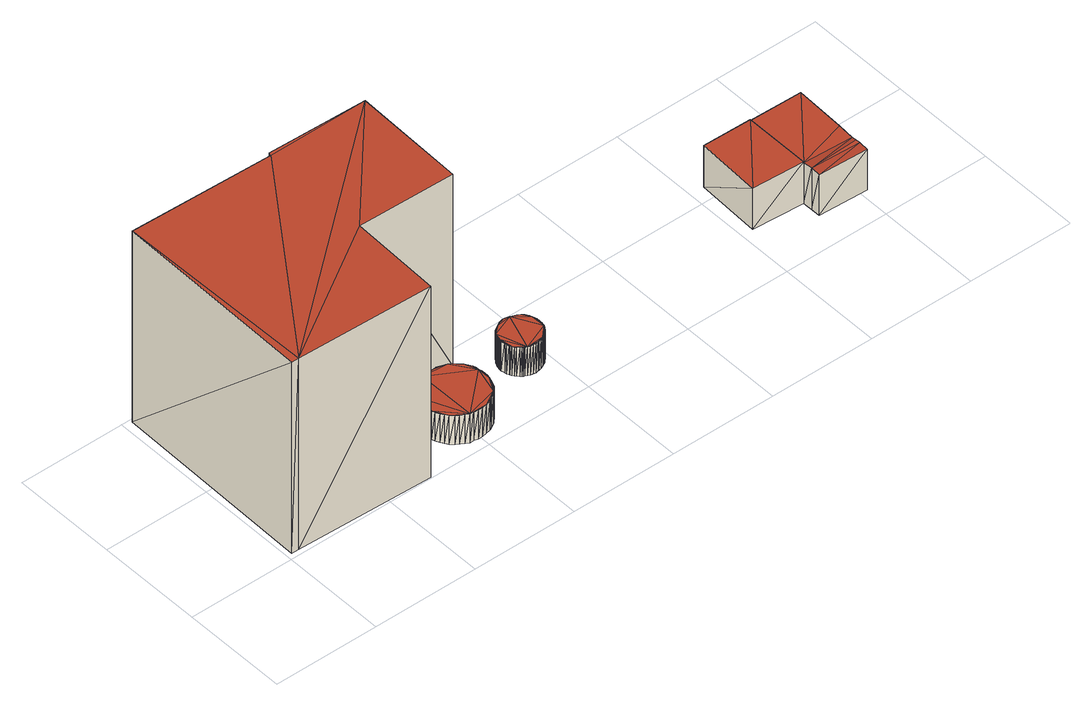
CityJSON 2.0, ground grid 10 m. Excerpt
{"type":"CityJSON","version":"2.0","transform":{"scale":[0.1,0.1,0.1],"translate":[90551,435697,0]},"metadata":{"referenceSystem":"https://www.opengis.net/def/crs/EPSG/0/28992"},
"CityObjects":{
"building1":{"type":"Building","attributes":{"TerrainHeight":1.69,"bron_tex":"UltraCAM-X 10cm juni 2008","voll_tex":"complete","bron_geo":"Lidar 15-30 punten - nov. 2008","status":"1"},"geometry":[{"type":"MultiSurface","lod":"2","boundaries":[[[0,1,2]],[[2,3,4]],[[4,5,6]],[[6,7,8]],[[8,0,2]],[[2,4,6]],[[6,8,2]],[[9,10,11]],[[11,12,13]],[[14,15,16]],[[16,17,9]],[[9,11,13]],[[14,16,9]],[[9,13,14]],[[13,12,1]],[[1,0,13]],[[14,13,0]],[[0,8,14]],[[15,14,8]],[[8,7,15]],[[6,7,15]],[[15,16,6]],[[17,16,6]],[[6,5,17]],[[4,5,17]],[[17,9,4]],[[10,9,4]],[[4,3,10]],[[11,10,3]],[[3,2,11]],[[12,11,2]],[[2,1,12]]],"semantics":{"surfaces":[{"type":"RoofSurface"},{"type":"GroundSurface"},{"type":"WallSurface"}],"values":[0,0,0,0,0,0,0,1,1,1,1,1,1,1,2,2,2,2,2,2,2,2,2,2,2,2,2,2,2,2,2,2]}}]},
"building2":{"type":"Building","attributes":{"TerrainHeight":2.15,"bron_tex":"UltraCAM-X 10cm juni 2008","voll_tex":"complete","bron_geo":"Lidar 15-30 punten - nov. 2008","status":"1"},"geometry":[{"type":"MultiSurface","lod":"2","boundaries":[[[18,19,20]],[[20,21,22]],[[22,23,24]],[[24,25,26]],[[26,27,28]],[[28,29,30]],[[30,31,32]],[[32,33,34]],[[34,35,36]],[[36,37,38]],[[38,39,40]],[[40,41,42]],[[42,43,44]],[[44,45,46]],[[46,47,48]],[[48,49,50]],[[50,51,52]],[[52,53,54]],[[54,55,56]],[[56,57,58]],[[58,59,60]],[[60,61,62]],[[62,63,64]],[[64,65,66]],[[66,67,68]],[[68,69,70]],[[70,71,18]],[[18,20,22]],[[22,24,26]],[[26,28,30]],[[30,32,34]],[[34,36,38]],[[38,40,42]],[[42,44,46]],[[46,48,50]],[[50,52,54]],[[54,56,58]],[[58,60,62]],[[62,64,66]],[[66,68,70]],[[70,18,22]],[[22,26,30]],[[30,34,38]],[[38,42,46]],[[46,50,54]],[[54,58,62]],[[62,66,70]],[[70,22,30]],[[30,38,46]],[[46,54,62]],[[62,70,30]],[[30,46,62]],[[72,73,74]],[[74,75,76]],[[76,77,78]],[[78,79,80]],[[80,81,82]],[[82,83,84]],[[84,85,86]],[[86,87,88]],[[88,89,90]],[[90,91,92]],[[92,93,94]],[[94,95,96]],[[96,97,98]],[[98,99,100]],[[100,101,102]],[[102,103,104]],[[104,105,106]],[[106,107,108]],[[108,109,110]],[[110,111,112]],[[112,113,114]],[[114,115,116]],[[116,117,118]],[[118,119,120]],[[120,121,122]],[[122,123,124]],[[124,125,72]],[[72,74,76]],[[76,78,80]],[[80,82,84]],[[84,86,88]],[[88,90,92]],[[92,94,96]],[[96,98,100]],[[100,102,104]],[[104,106,108]],[[108,110,112]],[[112,114,116]],[[116,118,120]],[[120,122,124]],[[124,72,76]],[[76,80,84]],[[84,88,92]],[[92,96,100]],[[100,104,108]],[[108,112,116]],[[116,120,124]],[[124,76,84]],[[84,92,100]],[[100,108,116]],[[116,124,84]],[[84,100,116]],[[96,95,20]],[[20,19,96]],[[97,96,19]],[[19,18,97]],[[98,97,18]],[[18,71,98]],[[99,98,71]],[[71,70,99]],[[100,99,70]],[[70,69,100]],[[101,100,69]],[[69,68,101]],[[102,101,68]],[[68,67,102]],[[103,102,67]],[[67,66,103]],[[104,103,66]],[[66,65,104]],[[105,104,65]],[[65,64,105]],[[106,105,64]],[[64,63,106]],[[107,106,63]],[[63,62,107]],[[108,107,62]],[[62,61,108]],[[109,108,61]],[[61,60,109]],[[110,109,60]],[[60,59,110]],[[111,110,59]],[[59,58,111]],[[112,111,58]],[[58,57,112]],[[113,112,57]],[[57,56,113]],[[114,113,56]],[[56,55,114]],[[115,114,55]],[[55,54,115]],[[116,115,54]],[[54,53,116]],[[117,116,53]],[[53,52,117]],[[118,117,52]],[[52,51,118]],[[119,118,51]],[[51,50,119]],[[120,119,50]],[[50,49,120]],[[121,120,49]],[[49,48,121]],[[122,121,48]],[[48,47,122]],[[123,122,47]],[[47,46,123]],[[124,123,46]],[[46,45,124]],[[125,124,45]],[[45,44,125]],[[72,125,44]],[[44,43,72]],[[73,72,43]],[[43,42,73]],[[74,73,42]],[[42,41,74]],[[75,74,41]],[[41,40,75]],[[76,75,40]],[[40,39,76]],[[77,76,39]],[[39,38,77]],[[78,77,38]],[[38,37,78]],[[79,78,37]],[[37,36,79]],[[80,79,36]],[[36,35,80]],[[81,80,35]],[[35,34,81]],[[82,81,34]],[[34,33,82]],[[83,82,33]],[[33,32,83]],[[84,83,32]],[[32,31,84]],[[85,84,31]],[[31,30,85]],[[86,85,30]],[[30,29,86]],[[87,86,29]],[[29,28,87]],[[88,87,28]],[[28,27,88]],[[89,88,27]],[[27,26,89]],[[90,89,26]],[[26,25,90]],[[91,90,25]],[[25,24,91]],[[92,91,24]],[[24,23,92]],[[93,92,23]],[[23,22,93]],[[94,93,22]],[[22,21,94]],[[95,94,21]],[[21,20,95]]],"semantics":{"surfaces":[{"type":"RoofSurface"},{"type":"GroundSurface"},{"type":"WallSurface"}],"values":[0,0,0,0,0,0,0,0,0,0,0,0,0,0,0,0,0,0,0,0,0,0,0,0,0,0,0,0,0,0,0,0,0,0,0,0,0,0,0,0,0,0,0,0,0,0,0,0,0,0,0,0,1,1,1,1,1,1,1,1,1,1,1,1,1,1,1,1,1,1,1,1,1,1,1,1,1,1,1,1,1,1,1,1,1,1,1,1,1,1,1,1,1,1,1,1,1,1,1,1,1,1,1,1,2,2,2,2,2,2,2,2,2,2,2,2,2,2,2,2,2,2,2,2,2,2,2,2,2,2,2,2,2,2,2,2,2,2,2,2,2,2,2,2,2,2,2,2,2,2,2,2,2,2,2,2,2,2,2,2,2,2,2,2,2,2,2,2,2,2,2,2,2,2,2,2,2,2,2,2,2,2,2,2,2,2,2,2,2,2,2,2,2,2,2,2,2,2,2,2,2,2,2,2,2,2,2,2,2,2,2,2]}}]},
"building3":{"type":"Building","attributes":{"TerrainHeight":2.15,"bron_tex":"UltraCAM-X 10cm juni 2008","voll_tex":"complete","bron_geo":"Lidar 15-30 punten - nov. 2008","status":"1"},"geometry":[{"type":"MultiSurface","lod":"2","boundaries":[[[126,127,128]],[[129,130,131]],[[131,132,133]],[[134,135,136]],[[136,137,138]],[[138,139,140]],[[140,141,142]],[[142,143,144]],[[145,146,147]],[[147,148,149]],[[149,150,151]],[[152,153,154]],[[155,156,157]],[[158,159,160]],[[160,161,162]],[[162,163,164]],[[165,166,167]],[[167,168,169]],[[169,170,171]],[[171,172,173]],[[174,175,176]],[[176,177,178]],[[179,180,181]],[[181,182,183]],[[183,184,126]],[[126,128,129]],[[129,131,133]],[[133,134,136]],[[136,138,140]],[[140,142,144]],[[144,145,147]],[[147,149,151]],[[151,152,154]],[[154,155,157]],[[157,185,158]],[[158,160,162]],[[162,164,165]],[[165,167,169]],[[169,171,173]],[[173,186,174]],[[174,176,178]],[[178,179,181]],[[181,183,126]],[[126,129,133]],[[133,136,140]],[[140,144,147]],[[147,151,154]],[[154,157,158]],[[158,162,165]],[[165,169,173]],[[173,174,178]],[[178,181,126]],[[126,133,140]],[[140,147,154]],[[154,158,165]],[[165,173,178]],[[178,126,140]],[[140,154,165]],[[165,178,140]],[[187,188,189]],[[189,190,191]],[[191,192,193]],[[193,194,195]],[[195,196,197]],[[197,198,199]],[[199,200,201]],[[201,202,203]],[[203,204,205]],[[205,206,207]],[[207,208,209]],[[209,210,211]],[[211,212,213]],[[213,214,215]],[[215,216,217]],[[217,218,219]],[[219,220,221]],[[221,222,223]],[[223,224,225]],[[225,226,227]],[[227,228,229]],[[229,230,231]],[[231,187,189]],[[189,191,193]],[[193,195,197]],[[197,199,201]],[[201,203,205]],[[205,207,209]],[[209,211,213]],[[213,215,217]],[[217,219,221]],[[221,223,225]],[[225,227,229]],[[229,231,189]],[[189,193,197]],[[197,201,205]],[[205,209,213]],[[213,217,221]],[[221,225,229]],[[229,189,197]],[[197,205,213]],[[213,221,229]],[[229,197,213]],[[221,220,128]],[[128,127,221]],[[232,221,127]],[[127,126,232]],[[222,232,126]],[[126,184,222]],[[233,222,184]],[[184,183,233]],[[223,233,183]],[[183,182,223]],[[234,223,182]],[[182,181,234]],[[224,234,181]],[[181,180,224]],[[235,224,180]],[[180,179,235]],[[225,235,179]],[[179,178,225]],[[226,225,178]],[[178,177,226]],[[236,226,177]],[[177,176,236]],[[227,236,176]],[[176,175,227]],[[237,227,175]],[[175,174,237]],[[228,237,174]],[[174,186,228]],[[229,228,186]],[[186,173,229]],[[230,229,173]],[[173,172,230]],[[231,230,172]],[[172,171,231]],[[187,231,171]],[[171,170,187]],[[238,187,170]],[[170,169,238]],[[188,238,169]],[[169,168,188]],[[189,188,168]],[[168,167,189]],[[190,189,167]],[[167,166,190]],[[239,190,166]],[[166,165,239]],[[191,239,165]],[[165,164,191]],[[192,191,164]],[[164,163,192]],[[193,192,163]],[[163,162,193]],[[240,193,162]],[[162,161,240]],[[194,240,161]],[[161,160,194]],[[195,194,160]],[[160,159,195]],[[196,195,159]],[[159,158,196]],[[197,196,158]],[[158,185,197]],[[198,197,185]],[[185,157,198]],[[199,198,157]],[[157,156,199]],[[241,199,156]],[[156,155,241]],[[200,241,155]],[[155,154,200]],[[201,200,154]],[[154,153,201]],[[242,201,153]],[[153,152,242]],[[202,242,152]],[[152,151,202]],[[243,202,151]],[[151,150,243]],[[203,243,150]],[[150,149,203]],[[244,203,149]],[[149,148,244]],[[204,244,148]],[[148,147,204]],[[205,204,147]],[[147,146,205]],[[245,205,146]],[[146,145,245]],[[206,245,145]],[[145,144,206]],[[207,206,144]],[[144,143,207]],[[208,207,143]],[[143,142,208]],[[209,208,142]],[[142,141,209]],[[210,209,141]],[[141,140,210]],[[211,210,140]],[[140,139,211]],[[246,211,139]],[[139,138,246]],[[212,246,138]],[[138,137,212]],[[213,212,137]],[[137,136,213]],[[214,213,136]],[[136,135,214]],[[215,214,135]],[[135,134,215]],[[216,215,134]],[[134,133,216]],[[247,216,133]],[[133,132,247]],[[217,247,132]],[[132,131,217]],[[218,217,131]],[[131,130,218]],[[219,218,130]],[[130,129,219]],[[220,219,129]],[[129,128,220]]],"semantics":{"surfaces":[{"type":"RoofSurface"},{"type":"GroundSurface"},{"type":"WallSurface"}],"values":[0,0,0,0,0,0,0,0,0,0,0,0,0,0,0,0,0,0,0,0,0,0,0,0,0,0,0,0,0,0,0,0,0,0,0,0,0,0,0,0,0,0,0,0,0,0,0,0,0,0,0,0,0,0,0,0,0,0,0,1,1,1,1,1,1,1,1,1,1,1,1,1,1,1,1,1,1,1,1,1,1,1,1,1,1,1,1,1,1,1,1,1,1,1,1,1,1,1,1,1,1,1,2,2,2,2,2,2,2,2,2,2,2,2,2,2,2,2,2,2,2,2,2,2,2,2,2,2,2,2,2,2,2,2,2,2,2,2,2,2,2,2,2,2,2,2,2,2,2,2,2,2,2,2,2,2,2,2,2,2,2,2,2,2,2,2,2,2,2,2,2,2,2,2,2,2,2,2,2,2,2,2,2,2,2,2,2,2,2,2,2,2,2,2,2,2,2,2,2,2,2,2,2,2,2,2,2,2,2,2,2,2,2,2,2,2,2,2,2,2,2,2,2,2]}}]},
"building4":{"type":"Building","attributes":{"TerrainHeight":1.33,"bron_tex":"UltraCAM-X 10cm juni 2008","voll_tex":"complete","bron_geo":"Lidar 15-30 punten - nov. 2008","status":"1"},"geometry":[{"type":"MultiSurface","lod":"2","boundaries":[[[248,249,250]],[[250,251,252]],[[252,248,250]],[[253,254,249]],[[249,248,255]],[[255,253,249]],[[256,257,258]],[[258,259,256]],[[251,250,260]],[[260,261,251]],[[262,263,264]],[[265,266,267]],[[267,268,262]],[[262,264,265]],[[265,267,262]],[[265,269,250]],[[250,249,265]],[[270,271,248]],[[248,252,270]],[[272,270,252]],[[252,251,272]],[[268,273,254]],[[254,253,268]],[[262,268,253]],[[253,255,262]],[[271,274,255]],[[255,248,271]],[[267,266,258]],[[258,257,267]],[[273,267,257]],[[257,256,273]],[[249,254,256]],[[256,259,249]],[[266,265,259]],[[259,258,266]],[[269,264,260]],[[260,250,269]],[[275,272,251]],[[251,261,275]],[[264,263,261]],[[261,260,264]]],"semantics":{"surfaces":[{"type":"RoofSurface"},{"type":"GroundSurface"},{"type":"WallSurface"}],"values":[0,0,0,0,0,0,0,0,0,0,1,1,1,1,1,2,2,2,2,2,2,2,2,2,2,2,2,2,2,2,2,2,2,2,2,2,2,2,2,2,2]}}]}
},
"vertices":[
[9,197,199],[5,5,199],[12,5,199],[142,1,199],[145,88,199],[237,86,199],[240,193,199],[146,196,199],[145,193,199],[145,88,0],[142,1,0],[12,5,0],[5,5,0],[9,197,0],[145,193,0],[146,196,0],[240,193,0],[237,86,0],
[170,45,30],[170,42,30],[170,39,30],[170,36,30],[170,33,30],[171,30,30],[173,26,30],[175,23,30],[177,20,30],[180,17,30],[183,15,30],[187,13,30],[190,11,30],[194,11,30],[198,10,30],[202,10,30],[207,11,30],[211,12,30],[214,14,30],[218,16,30],[221,19,30],[224,22,30],[226,26,30],[227,30,30],[228,33,30],[229,36,30],[229,39,30],[229,42,30],[228,45,30],[228,48,30],[227,51,30],[225,54,30],[223,57,30],[221,59,30],[219,61,30],[217,63,30],[214,65,30],[211,66,30],[208,67,30],[205,68,30],[202,68,30],[199,68,30],[196,68,30],[193,68,30],[190,67,30],[187,66,30],[184,64,30],[182,63,30],[179,61,30],[177,59,30],[175,56,30],[174,54,30],[172,51,30],[171,48,30],[229,36,0],[228,33,0],[227,30,0],[226,26,0],[224,22,0],[221,19,0],[218,16,0],[214,14,0],[211,12,0],[207,11,0],[202,10,0],[198,10,0],[194,11,0],[190,11,0],[187,13,0],[183,15,0],[180,17,0],[177,20,0],[175,23,0],[173,26,0],[171,30,0],[170,33,0],[170,36,0],[170,39,0],[170,42,0],[170,45,0],[171,48,0],[172,51,0],[174,54,0],[175,56,0],[177,59,0],[179,61,0],[182,63,0],[184,64,0],[187,66,0],[190,67,0],[193,68,0],[196,68,0],[199,68,0],[202,68,0],[205,68,0],[208,67,0],[211,66,0],[214,65,0],[217,63,0],[219,61,0],[221,59,0],[223,57,0],[225,54,0],[227,51,0],[228,48,0],[228,45,0],[229,42,0],[229,39,0],
[262,60,30],[261,59,30],[261,57,30],[262,54,30],[262,52,30],[263,50,30],[263,49,30],[264,48,30],[265,46,30],[266,45,30],[268,43,30],[269,42,30],[270,41,30],[271,41,30],[273,40,30],[275,39,30],[278,39,30],[280,38,30],[283,39,30],[284,39,30],[286,39,30],[289,41,30],[291,42,30],[292,42,30],[292,43,30],[294,45,30],[295,45,30],[296,47,30],[298,50,30],[298,51,30],[299,53,30],[299,56,30],[298,63,30],[297,66,30],[295,69,30],[294,69,30],[293,71,30],[290,73,30],[287,74,30],[285,75,30],[284,75,30],[281,76,30],[279,76,30],[278,76,30],[277,75,30],[275,75,30],[273,74,30],[271,73,30],[268,71,30],[267,70,30],[266,70,30],[266,69,30],[264,67,30],[264,66,30],[263,65,30],[263,64,30],[262,63,30],[262,62,30],[262,61,30],[299,60,30],[269,72,30],[277,75,0],[279,76,0],[281,76,0],[284,75,0],[287,74,0],[290,73,0],[293,71,0],[295,69,0],[297,66,0],[298,63,0],[299,60,0],[299,56,0],[299,53,0],[298,50,0],[296,47,0],[294,45,0],[292,42,0],[289,41,0],[286,39,0],[283,39,0],[280,38,0],[278,39,0],[275,39,0],[273,40,0],[271,41,0],[269,42,0],[268,43,0],[266,45,0],[265,46,0],[264,48,0],[263,50,0],[262,52,0],[262,54,0],[261,57,0],[261,59,0],[262,61,0],[262,63,0],[263,65,0],[264,67,0],[266,69,0],[267,70,0],[269,72,0],[271,73,0],[273,74,0],[275,75,0],[262,60,0],[262,62,0],[263,64,0],[264,66,0],[266,70,0],[268,71,0],[278,76,0],[285,75,0],[294,69,0],[298,51,0],[295,45,0],[292,43,0],[291,42,0],[284,39,0],[270,41,0],[263,49,0],
[607,48,42],[560,50,42],[560,41,43],[607,39,43],[607,43,43],[610,112,42],[560,113,42],[608,64,42],[560,113,43],[514,114,43],[511,53,43],[560,50,43],[560,32,42],[607,30,42],[608,64,0],[607,30,0],[560,32,0],[560,50,0],[511,53,0],[514,114,0],[610,112,0],[560,41,0],[607,43,36],[607,48,36],[607,39,36],[560,113,0],[608,64,36],[607,30,36]
]}
